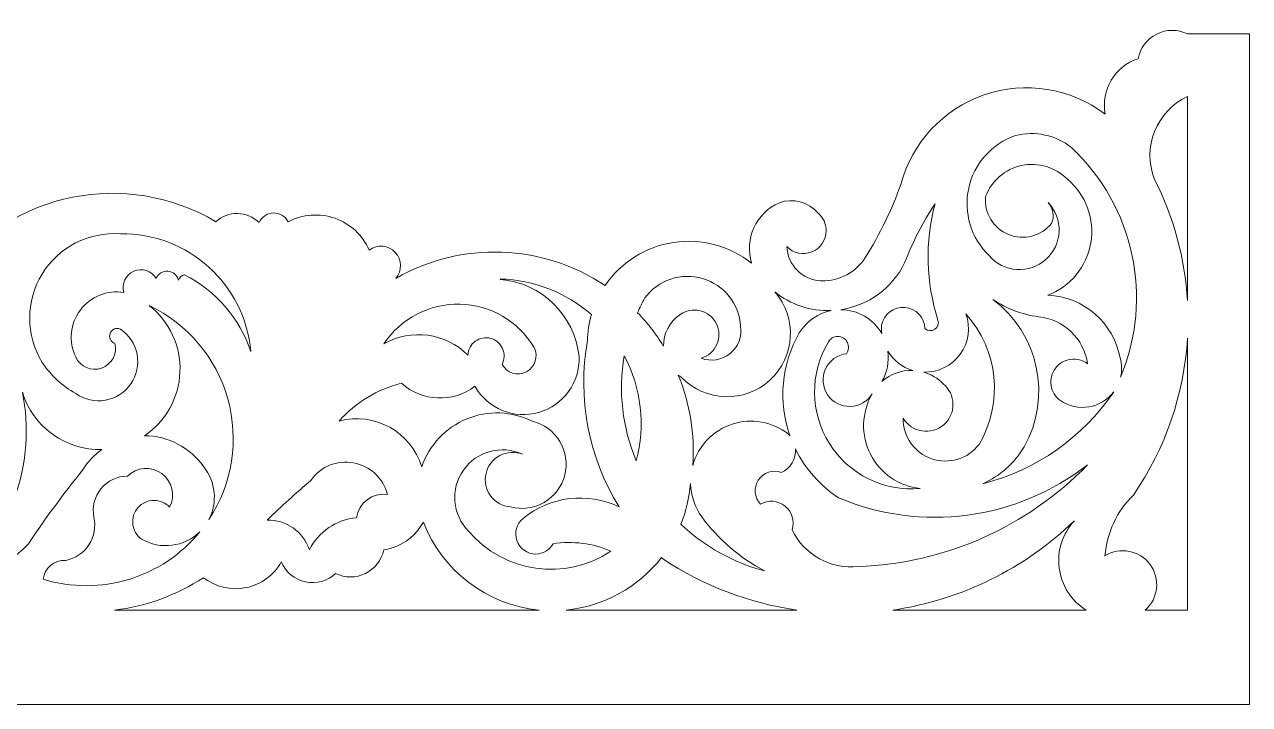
# Model space of a CAD drawing. Header units: millimetres. Extents: x 5492 to 5694, y 3685 to 3774.
# Drawn here: x 5635.8 to 5692.2, y 3685.5 to 3716.8 of the extents above; entities that cross this region are included whole.
import ezdxf

# ---------------------------------------------------------------- set-up
doc = ezdxf.new("R2010")
doc.units = ezdxf.units.MM
doc.header["$MEASUREMENT"] = 0
doc.layers.add('SITARA ALL', color=18, linetype='Continuous', true_color=0x000000)

msp = doc.modelspace()

# ---------------------------------------------------------------- linework, layer by layer
at = {"layer": 'SITARA ALL', "color": 1, "lineweight": 9, "true_color": 0xff0000}
for points, knots in [([(5592.227, 3716.796), (5599.029, 3716.793), (5605.627, 3714.451), (5610.912, 3710.169), (5613.261, 3708.487), (5615.791, 3707.075), (5618.456, 3705.959), (5619.719, 3705.362), (5621.225, 3705.707), (5622.102, 3706.796), (5622.043, 3707.151), (5622.174, 3707.512), (5622.447, 3707.748), (5622.72, 3707.984), (5623.096, 3708.06), (5623.44, 3707.951), (5623.859, 3708.61), (5624.619, 3708.97), (5625.394, 3708.879), (5626.169, 3708.788), (5626.824, 3708.259), (5627.079, 3707.521), (5628.061, 3707.614), (5628.966, 3706.977), (5629.213, 3706.021), (5629.488, 3706.807), (5630.316, 3707.257), (5631.126, 3707.062), (5631.935, 3706.867), (5632.466, 3706.09), (5632.354, 3705.264), (5635.207, 3709.1), (5640.503, 3710.157), (5644.615, 3707.721), (5645.184, 3708.239), (5646.059, 3708.221), (5646.607, 3707.681), (5646.723, 3707.942), (5646.979, 3708.113), (5647.264, 3708.122), (5647.55, 3708.131), (5647.816, 3707.975), (5647.948, 3707.721), (5648.612, 3708.067), (5649.391, 3708.123), (5650.099, 3707.876), (5650.807, 3707.629), (5651.381, 3707.1), (5651.686, 3706.416), (5652.053, 3706.686), (5652.565, 3706.638), (5652.876, 3706.306), (5653.188, 3705.974), (5653.201, 3705.46), (5652.908, 3705.111), (5655.921, 3706.84), (5659.656, 3706.711), (5662.544, 3704.781), (5663.273, 3705.852), (5664.416, 3706.571), (5665.697, 3706.766), (5666.977, 3706.961), (5668.282, 3706.613), (5669.297, 3705.808), (5668.95, 3706.925), (5669.5, 3708.126), (5670.572, 3708.595), (5671.208, 3708.818), (5671.917, 3708.627), (5672.356, 3708.115), (5672.593, 3707.915), (5672.73, 3707.619), (5672.73, 3707.309), (5672.73, 3706.879), (5672.469, 3706.491), (5672.07, 3706.33), (5671.671, 3706.168), (5671.214, 3706.265), (5670.915, 3706.574), (5670.955, 3705.729), (5671.624, 3705.049), (5672.469, 3704.999), (5672.469, 3704.999), (5672.514, 3704.996), (5672.514, 3704.996), (5673.336, 3704.98), (5674.106, 3705.395), (5674.543, 3706.091), (5675.202, 3707.141), (5675.745, 3708.259), (5676.162, 3709.426), (5676.674, 3711.358), (5678.117, 3712.908), (5680.006, 3713.558), (5681.896, 3714.209), (5683.987, 3713.874), (5685.579, 3712.668), (5685.373, 3713.778), (5686.021, 3714.87), (5687.093, 3715.223), (5687.187, 3715.714), (5687.504, 3716.133), (5687.951, 3716.357), (5688.397, 3716.581), (5688.923, 3716.583), (5689.372, 3716.364), (5689.372, 3716.364), (5692.227, 3716.364), (5692.227, 3716.364), (5692.227, 3716.364), (5692.227, 3689.842), (5692.227, 3689.842), (5692.227, 3689.842), (5692.227, 3685.496), (5692.227, 3685.496), (5692.227, 3685.496), (5592.227, 3685.496), (5592.227, 3685.496), (5592.227, 3685.496), (5492.227, 3685.496), (5492.227, 3685.496), (5492.227, 3685.496), (5492.227, 3689.842), (5492.227, 3689.842), (5492.227, 3689.842), (5492.227, 3716.364), (5492.227, 3716.364), (5492.227, 3716.364), (5495.081, 3716.364), (5495.081, 3716.364), (5495.53, 3716.583), (5496.056, 3716.581), (5496.503, 3716.357), (5496.949, 3716.133), (5497.266, 3715.714), (5497.36, 3715.223), (5498.432, 3714.871), (5499.079, 3713.778), (5498.874, 3712.668), (5500.466, 3713.875), (5502.557, 3714.208), (5504.447, 3713.558), (5506.336, 3712.908), (5507.778, 3711.358), (5508.291, 3709.426), (5508.709, 3708.259), (5509.251, 3707.141), (5509.91, 3706.091), (5510.347, 3705.395), (5511.117, 3704.979), (5511.939, 3704.996), (5511.939, 3704.996), (5511.984, 3704.999), (5511.984, 3704.999), (5512.829, 3705.05), (5513.499, 3705.728), (5513.538, 3706.574), (5513.239, 3706.265), (5512.782, 3706.169), (5512.383, 3706.33), (5511.984, 3706.491), (5511.723, 3706.879), (5511.723, 3707.309), (5511.723, 3707.619), (5511.86, 3707.915), (5512.097, 3708.115), (5512.536, 3708.628), (5513.245, 3708.818), (5513.881, 3708.595), (5514.954, 3708.127), (5515.502, 3706.926), (5515.156, 3705.808), (5516.171, 3706.614), (5517.476, 3706.961), (5518.756, 3706.766), (5520.037, 3706.572), (5521.18, 3705.852), (5521.909, 3704.781), (5524.796, 3706.712), (5528.531, 3706.839), (5531.545, 3705.111), (5531.251, 3705.46), (5531.266, 3705.973), (5531.577, 3706.306), (5531.888, 3706.638), (5532.4, 3706.685), (5532.767, 3706.416), (5533.072, 3707.1), (5533.647, 3707.629), (5534.354, 3707.876), (5535.062, 3708.123), (5535.841, 3708.067), (5536.506, 3707.721), (5536.637, 3707.975), (5536.903, 3708.131), (5537.189, 3708.122), (5537.475, 3708.114), (5537.73, 3707.942), (5537.847, 3707.681), (5538.393, 3708.221), (5539.269, 3708.238), (5539.838, 3707.721), (5543.948, 3710.162), (5549.243, 3709.097), (5552.099, 3705.264), (5551.986, 3706.09), (5552.518, 3706.867), (5553.328, 3707.062), (5554.137, 3707.258), (5554.964, 3706.807), (5555.241, 3706.021), (5555.486, 3706.977), (5556.392, 3707.613), (5557.375, 3707.521), (5557.628, 3708.259), (5558.284, 3708.787), (5559.059, 3708.879), (5559.834, 3708.971), (5560.594, 3708.61), (5561.014, 3707.951), (5561.357, 3708.061), (5561.733, 3707.983), (5562.006, 3707.748), (5562.279, 3707.512), (5562.41, 3707.151), (5562.352, 3706.796), (5563.229, 3705.708), (5564.734, 3705.361), (5565.997, 3705.959), (5568.662, 3707.075), (5571.192, 3708.487), (5573.541, 3710.169), (5578.825, 3714.452), (5585.424, 3716.792), (5592.227, 3716.796)], [0, 0, 0, 0, 0.012821, 0.012821, 0.012821, 0.025641, 0.025641, 0.025641, 0.038462, 0.038462, 0.038462, 0.051282, 0.051282, 0.051282, 0.064103, 0.064103, 0.064103, 0.076923, 0.076923, 0.076923, 0.089744, 0.089744, 0.089744, 0.102564, 0.102564, 0.102564, 0.115385, 0.115385, 0.115385, 0.128205, 0.128205, 0.128205, 0.141026, 0.141026, 0.141026, 0.153846, 0.153846, 0.153846, 0.166667, 0.166667, 0.166667, 0.179487, 0.179487, 0.179487, 0.192308, 0.192308, 0.192308, 0.205128, 0.205128, 0.205128, 0.217949, 0.217949, 0.217949, 0.230769, 0.230769, 0.230769, 0.24359, 0.24359, 0.24359, 0.25641, 0.25641, 0.25641, 0.269231, 0.269231, 0.269231, 0.282051, 0.282051, 0.282051, 0.294872, 0.294872, 0.294872, 0.307692, 0.307692, 0.307692, 0.320513, 0.320513, 0.320513, 0.333333, 0.333333, 0.333333, 0.346154, 0.346154, 0.346154, 0.358974, 0.358974, 0.358974, 0.371795, 0.371795, 0.371795, 0.384615, 0.384615, 0.384615, 0.397436, 0.397436, 0.397436, 0.410256, 0.410256, 0.410256, 0.423077, 0.423077, 0.423077, 0.435897, 0.435897, 0.435897, 0.448718, 0.448718, 0.448718, 0.461538, 0.461538, 0.461538, 0.474359, 0.474359, 0.474359, 0.487179, 0.487179, 0.487179, 0.5, 0.5, 0.5, 0.512821, 0.512821, 0.512821, 0.525641, 0.525641, 0.525641, 0.538462, 0.538462, 0.538462, 0.551282, 0.551282, 0.551282, 0.564103, 0.564103, 0.564103, 0.576923, 0.576923, 0.576923, 0.589744, 0.589744, 0.589744, 0.602564, 0.602564, 0.602564, 0.615385, 0.615385, 0.615385, 0.628205, 0.628205, 0.628205, 0.641026, 0.641026, 0.641026, 0.653846, 0.653846, 0.653846, 0.666667, 0.666667, 0.666667, 0.679487, 0.679487, 0.679487, 0.692308, 0.692308, 0.692308, 0.705128, 0.705128, 0.705128, 0.717949, 0.717949, 0.717949, 0.730769, 0.730769, 0.730769, 0.74359, 0.74359, 0.74359, 0.75641, 0.75641, 0.75641, 0.769231, 0.769231, 0.769231, 0.782051, 0.782051, 0.782051, 0.794872, 0.794872, 0.794872, 0.807692, 0.807692, 0.807692, 0.820513, 0.820513, 0.820513, 0.833333, 0.833333, 0.833333, 0.846154, 0.846154, 0.846154, 0.858974, 0.858974, 0.858974, 0.871795, 0.871795, 0.871795, 0.884615, 0.884615, 0.884615, 0.897436, 0.897436, 0.897436, 0.910256, 0.910256, 0.910256, 0.923077, 0.923077, 0.923077, 0.935897, 0.935897, 0.935897, 0.948718, 0.948718, 0.948718, 0.961538, 0.961538, 0.961538, 0.974359, 0.974359, 0.974359, 0.987179, 0.987179, 0.987179, 1, 1, 1, 1]), ([(5689.372, 3713.483), (5687.933, 3712.812), (5687.267, 3711.136), (5687.858, 3709.662), (5688.738, 3707.927), (5689.254, 3706.029), (5689.372, 3704.087), (5689.372, 3704.087), (5689.372, 3713.483), (5689.372, 3713.483)], [0, 0, 0, 0, 0.333333, 0.333333, 0.333333, 0.666667, 0.666667, 0.666667, 1, 1, 1, 1]), ([(5681.451, 3711.688), (5680.358, 3711.311), (5679.54, 3710.394), (5679.292, 3709.266), (5679.044, 3708.137), (5679.4, 3706.961), (5680.235, 3706.161), (5680.554, 3705.784), (5681.012, 3705.551), (5681.505, 3705.518), (5681.999, 3705.484), (5682.484, 3705.651), (5682.852, 3705.982), (5683.219, 3706.313), (5683.437, 3706.778), (5683.455, 3707.272), (5683.474, 3707.766), (5683.292, 3708.246), (5682.95, 3708.603), (5683.191, 3708.344), (5683.253, 3707.964), (5683.106, 3707.641), (5682.633, 3707.053), (5681.828, 3706.845), (5681.128, 3707.128), (5680.429, 3707.412), (5679.998, 3708.122), (5680.067, 3708.874), (5680.341, 3709.606), (5680.971, 3710.147), (5681.736, 3710.309), (5682.5, 3710.47), (5683.295, 3710.229), (5683.841, 3709.671), (5684.694, 3708.956), (5685.104, 3707.842), (5684.918, 3706.744), (5684.732, 3705.647), (5683.976, 3704.731), (5682.935, 3704.338), (5684.582, 3704.27), (5685.965, 3703.071), (5686.269, 3701.451), (5686.349, 3701.162), (5686.355, 3700.858), (5686.288, 3700.566), (5687.813, 3704.216), (5686.915, 3708.425), (5684.029, 3711.13), (5683.303, 3711.708), (5682.35, 3711.914), (5681.451, 3711.688)], [0, 0, 0, 0, 0.058824, 0.058824, 0.058824, 0.117647, 0.117647, 0.117647, 0.176471, 0.176471, 0.176471, 0.235294, 0.235294, 0.235294, 0.294118, 0.294118, 0.294118, 0.352941, 0.352941, 0.352941, 0.411765, 0.411765, 0.411765, 0.470588, 0.470588, 0.470588, 0.529412, 0.529412, 0.529412, 0.588235, 0.588235, 0.588235, 0.647059, 0.647059, 0.647059, 0.705882, 0.705882, 0.705882, 0.764706, 0.764706, 0.764706, 0.823529, 0.823529, 0.823529, 0.882353, 0.882353, 0.882353, 0.941176, 0.941176, 0.941176, 1, 1, 1, 1]), ([(5677.742, 3708.549), (5677.178, 3707.691), (5676.709, 3706.776), (5676.34, 3705.819), (5675.772, 3704.665), (5674.673, 3703.862), (5673.4, 3703.67), (5674.179, 3703.664), (5674.898, 3703.246), (5675.29, 3702.574), (5675.276, 3702.699), (5675.274, 3702.826), (5675.284, 3702.953), (5675.377, 3703.459), (5675.839, 3703.812), (5676.352, 3703.773), (5676.865, 3703.733), (5677.265, 3703.311), (5677.28, 3702.797), (5677.406, 3702.686), (5677.59, 3702.673), (5677.73, 3702.766), (5677.87, 3702.858), (5677.931, 3703.032), (5677.878, 3703.192), (5677.321, 3704.927), (5677.274, 3706.787), (5677.742, 3708.549)], [0, 0, 0, 0, 0.111111, 0.111111, 0.111111, 0.222222, 0.222222, 0.222222, 0.333333, 0.333333, 0.333333, 0.444444, 0.444444, 0.444444, 0.555556, 0.555556, 0.555556, 0.666667, 0.666667, 0.666667, 0.777778, 0.777778, 0.777778, 0.888889, 0.888889, 0.888889, 1, 1, 1, 1]), ([(5640.222, 3707.161), (5638.765, 3707.268), (5637.372, 3706.552), (5636.612, 3705.305), (5635.852, 3704.057), (5635.854, 3702.491), (5636.617, 3701.246), (5637.011, 3700.646), (5637.546, 3700.152), (5638.176, 3699.808), (5638.57, 3699.529), (5639.059, 3699.42), (5639.534, 3699.504), (5640.01, 3699.588), (5640.43, 3699.858), (5640.703, 3700.255), (5640.977, 3700.653), (5641.08, 3701.144), (5640.989, 3701.618), (5640.898, 3702.092), (5640.623, 3702.508), (5640.222, 3702.776), (5640.133, 3702.816), (5640.032, 3702.818), (5639.943, 3702.781), (5639.853, 3702.743), (5639.783, 3702.671), (5639.748, 3702.58), (5639.714, 3702.49), (5639.718, 3702.389), (5639.76, 3702.302), (5639.803, 3702.214), (5639.879, 3702.148), (5639.972, 3702.119), (5640.091, 3701.637), (5639.822, 3701.143), (5639.353, 3700.981), (5638.883, 3700.819), (5638.367, 3701.042), (5638.163, 3701.495), (5637.828, 3702.198), (5637.91, 3703.029), (5638.377, 3703.652), (5638.843, 3704.275), (5639.617, 3704.588), (5640.386, 3704.464), (5640.268, 3704.858), (5640.464, 3705.278), (5640.841, 3705.441), (5641.218, 3705.604), (5641.658, 3705.459), (5641.864, 3705.104), (5641.953, 3705.321), (5642.171, 3705.457), (5642.405, 3705.442), (5642.639, 3705.426), (5642.837, 3705.263), (5642.897, 3705.036), (5642.946, 3705.155), (5643.047, 3705.246), (5643.171, 3705.281), (5644.616, 3704.55), (5645.715, 3703.278), (5646.229, 3701.742), (5645.952, 3704.844), (5643.336, 3707.208), (5640.222, 3707.161)], [0, 0, 0, 0, 0.045455, 0.045455, 0.045455, 0.090909, 0.090909, 0.090909, 0.136364, 0.136364, 0.136364, 0.181818, 0.181818, 0.181818, 0.227273, 0.227273, 0.227273, 0.272727, 0.272727, 0.272727, 0.318182, 0.318182, 0.318182, 0.363636, 0.363636, 0.363636, 0.409091, 0.409091, 0.409091, 0.454545, 0.454545, 0.454545, 0.5, 0.5, 0.5, 0.545455, 0.545455, 0.545455, 0.590909, 0.590909, 0.590909, 0.636364, 0.636364, 0.636364, 0.681818, 0.681818, 0.681818, 0.727273, 0.727273, 0.727273, 0.772727, 0.772727, 0.772727, 0.818182, 0.818182, 0.818182, 0.863636, 0.863636, 0.863636, 0.909091, 0.909091, 0.909091, 0.954545, 0.954545, 0.954545, 1, 1, 1, 1]), ([(5634.629, 3705.387), (5634.181, 3704.559), (5633.408, 3703.954), (5632.496, 3703.719), (5631.585, 3703.484), (5630.616, 3703.639), (5629.823, 3704.146), (5629.531, 3704.348), (5629.312, 3704.64), (5629.202, 3704.977), (5629.13, 3704.72), (5629.007, 3704.48), (5628.842, 3704.271), (5628.727, 3704.069), (5628.596, 3703.878), (5628.45, 3703.698), (5628.557, 3703.743), (5628.669, 3703.776), (5628.783, 3703.797), (5629.89, 3703.861), (5630.948, 3703.326), (5631.553, 3702.396), (5632.158, 3701.467), (5632.218, 3700.283), (5631.711, 3699.296), (5630.436, 3697.565), (5628.488, 3696.449), (5626.349, 3696.224), (5624.211, 3695.999), (5622.074, 3696.686), (5620.466, 3698.114), (5623.438, 3695.42), (5626.888, 3693.309), (5630.64, 3691.89), (5632.446, 3690.979), (5634.636, 3691.389), (5635.986, 3692.895), (5636.765, 3694.061), (5637.598, 3695.191), (5638.482, 3696.28), (5638.712, 3696.654), (5639.014, 3696.979), (5639.371, 3697.236), (5637.694, 3697.185), (5636.191, 3698.27), (5635.708, 3699.877), (5636.033, 3698.279), (5635.917, 3696.623), (5635.374, 3695.085), (5635.074, 3693.606), (5633.866, 3692.481), (5632.369, 3692.285), (5630.873, 3692.089), (5629.416, 3692.867), (5628.746, 3694.219), (5628.391, 3694.987), (5628.569, 3695.897), (5629.185, 3696.476), (5629.801, 3697.055), (5630.72, 3697.174), (5631.465, 3696.773), (5631.754, 3696.626), (5631.958, 3696.352), (5632.016, 3696.033), (5632.075, 3695.714), (5631.98, 3695.386), (5631.762, 3695.146), (5631.543, 3694.907), (5631.224, 3694.783), (5630.901, 3694.812), (5630.578, 3694.841), (5630.287, 3695.02), (5630.115, 3695.294), (5630.083, 3694.809), (5630.296, 3694.341), (5630.683, 3694.045), (5631.069, 3693.75), (5631.577, 3693.667), (5632.037, 3693.824), (5633.489, 3694.294), (5634.444, 3695.678), (5634.367, 3697.202), (5634.306, 3698.214), (5634.229, 3699.225), (5634.137, 3700.235), (5633.926, 3701.968), (5634.094, 3703.726), (5634.629, 3705.387)], [0, 0, 0, 0, 0.034483, 0.034483, 0.034483, 0.068966, 0.068966, 0.068966, 0.103448, 0.103448, 0.103448, 0.137931, 0.137931, 0.137931, 0.172414, 0.172414, 0.172414, 0.206897, 0.206897, 0.206897, 0.241379, 0.241379, 0.241379, 0.275862, 0.275862, 0.275862, 0.310345, 0.310345, 0.310345, 0.344828, 0.344828, 0.344828, 0.37931, 0.37931, 0.37931, 0.413793, 0.413793, 0.413793, 0.448276, 0.448276, 0.448276, 0.482759, 0.482759, 0.482759, 0.517241, 0.517241, 0.517241, 0.551724, 0.551724, 0.551724, 0.586207, 0.586207, 0.586207, 0.62069, 0.62069, 0.62069, 0.655172, 0.655172, 0.655172, 0.689655, 0.689655, 0.689655, 0.724138, 0.724138, 0.724138, 0.758621, 0.758621, 0.758621, 0.793103, 0.793103, 0.793103, 0.827586, 0.827586, 0.827586, 0.862069, 0.862069, 0.862069, 0.896552, 0.896552, 0.896552, 0.931034, 0.931034, 0.931034, 0.965517, 0.965517, 0.965517, 1, 1, 1, 1]), ([(5664.38, 3704.21), (5664.257, 3703.988), (5664.143, 3703.762), (5664.04, 3703.531), (5664.493, 3703.062), (5664.894, 3702.547), (5665.236, 3701.993), (5665.227, 3702.569), (5665.51, 3703.112), (5665.987, 3703.434), (5666.256, 3703.633), (5666.6, 3703.702), (5666.926, 3703.623), (5667.251, 3703.544), (5667.525, 3703.325), (5667.673, 3703.024), (5667.822, 3702.724), (5667.829, 3702.373), (5667.693, 3702.067), (5667.558, 3701.76), (5667.293, 3701.53), (5666.972, 3701.437), (5667.422, 3701.264), (5667.93, 3701.345), (5668.305, 3701.649), (5668.68, 3701.954), (5668.863, 3702.434), (5668.785, 3702.911), (5668.722, 3703.937), (5668.024, 3704.814), (5667.038, 3705.104), (5666.051, 3705.395), (5664.99, 3705.038), (5664.38, 3704.21)], [0, 0, 0, 0, 0.090909, 0.090909, 0.090909, 0.181818, 0.181818, 0.181818, 0.272727, 0.272727, 0.272727, 0.363636, 0.363636, 0.363636, 0.454545, 0.454545, 0.454545, 0.545455, 0.545455, 0.545455, 0.636364, 0.636364, 0.636364, 0.727273, 0.727273, 0.727273, 0.818182, 0.818182, 0.818182, 0.909091, 0.909091, 0.909091, 1, 1, 1, 1]), ([(5657.721, 3705.082), (5657.721, 3705.082), (5657.727, 3705.065), (5657.727, 3705.065), (5659.63, 3704.901), (5661.149, 3703.407), (5661.348, 3701.508), (5661.396, 3700.325), (5660.626, 3699.263), (5659.487, 3698.938), (5658.349, 3698.614), (5657.135, 3699.113), (5656.552, 3700.143), (5655.537, 3699.373), (5654.116, 3699.433), (5653.167, 3700.284), (5652.057, 3700.004), (5651.056, 3699.398), (5650.295, 3698.543), (5651.923, 3698.986), (5653.61, 3698.052), (5654.104, 3696.438), (5654.443, 3697.437), (5655.198, 3698.242), (5656.174, 3698.644), (5657.15, 3699.046), (5658.253, 3699.005), (5659.197, 3698.534), (5659.725, 3698.406), (5660.18, 3698.071), (5660.46, 3697.605), (5660.74, 3697.139), (5660.821, 3696.577), (5660.686, 3696.051), (5660.551, 3695.524), (5660.21, 3695.073), (5659.74, 3694.799), (5659.271, 3694.526), (5658.708, 3694.452), (5658.183, 3694.594), (5657.82, 3694.624), (5657.486, 3694.81), (5657.271, 3695.104), (5657.055, 3695.399), (5656.979, 3695.772), (5657.061, 3696.128), (5657.142, 3696.483), (5657.375, 3696.786), (5657.698, 3696.956), (5658.02, 3697.127), (5658.401, 3697.148), (5658.741, 3697.016), (5657.776, 3697.462), (5656.631, 3697.155), (5656.02, 3696.284), (5655.409, 3695.414), (5655.508, 3694.233), (5656.256, 3693.477), (5657.894, 3691.555), (5660.706, 3691.157), (5662.81, 3692.553), (5661.975, 3692.918), (5661.053, 3693.036), (5660.153, 3692.893), (5659.99, 3692.603), (5659.682, 3692.423), (5659.35, 3692.423), (5658.959, 3692.423), (5658.611, 3692.67), (5658.48, 3693.038), (5658.35, 3693.406), (5658.467, 3693.817), (5658.77, 3694.062), (5660.015, 3695.083), (5661.739, 3695.289), (5663.19, 3694.593), (5661.773, 3696.874), (5661.256, 3699.602), (5661.736, 3702.244), (5661.744, 3702.651), (5661.805, 3703.055), (5661.917, 3703.446), (5660.75, 3704.462), (5659.268, 3705.04), (5657.721, 3705.082)], [0, 0, 0, 0, 0.035714, 0.035714, 0.035714, 0.071429, 0.071429, 0.071429, 0.107143, 0.107143, 0.107143, 0.142857, 0.142857, 0.142857, 0.178571, 0.178571, 0.178571, 0.214286, 0.214286, 0.214286, 0.25, 0.25, 0.25, 0.285714, 0.285714, 0.285714, 0.321429, 0.321429, 0.321429, 0.357143, 0.357143, 0.357143, 0.392857, 0.392857, 0.392857, 0.428571, 0.428571, 0.428571, 0.464286, 0.464286, 0.464286, 0.5, 0.5, 0.5, 0.535714, 0.535714, 0.535714, 0.571429, 0.571429, 0.571429, 0.607143, 0.607143, 0.607143, 0.642857, 0.642857, 0.642857, 0.678571, 0.678571, 0.678571, 0.714286, 0.714286, 0.714286, 0.75, 0.75, 0.75, 0.785714, 0.785714, 0.785714, 0.821429, 0.821429, 0.821429, 0.857143, 0.857143, 0.857143, 0.892857, 0.892857, 0.892857, 0.928571, 0.928571, 0.928571, 0.964286, 0.964286, 0.964286, 1, 1, 1, 1]), ([(5670.36, 3704.488), (5671.402, 3703.3), (5671.301, 3701.495), (5670.137, 3700.426), (5668.974, 3699.357), (5667.167, 3699.416), (5666.071, 3700.555), (5666.019, 3700.586), (5665.968, 3700.62), (5665.919, 3700.656), (5666.46, 3699.342), (5666.686, 3697.919), (5666.581, 3696.502), (5666.832, 3697.4), (5667.516, 3698.113), (5668.402, 3698.402), (5669.288, 3698.691), (5670.261, 3698.517), (5670.992, 3697.939), (5671.015, 3697.917), (5671.037, 3697.893), (5671.058, 3697.868), (5670.504, 3699.434), (5670.663, 3701.164), (5671.492, 3702.603), (5671.813, 3703.136), (5672.346, 3703.509), (5672.957, 3703.629), (5672.017, 3703.595), (5671.095, 3703.9), (5670.36, 3704.488)], [0, 0, 0, 0, 0.1, 0.1, 0.1, 0.2, 0.2, 0.2, 0.3, 0.3, 0.3, 0.4, 0.4, 0.4, 0.5, 0.5, 0.5, 0.6, 0.6, 0.6, 0.7, 0.7, 0.7, 0.8, 0.8, 0.8, 0.9, 0.9, 0.9, 1, 1, 1, 1]), ([(5680.407, 3704.139), (5682.526, 3702.562), (5683.14, 3699.651), (5681.844, 3697.349), (5681.4, 3696.606), (5680.739, 3696.016), (5679.951, 3695.659), (5682.41, 3696.286), (5684.552, 3697.791), (5685.974, 3699.892), (5685.396, 3699.12), (5684.309, 3698.943), (5683.515, 3699.491), (5683.285, 3699.654), (5683.132, 3699.904), (5683.089, 3700.182), (5683.045, 3700.461), (5683.116, 3700.745), (5683.285, 3700.971), (5683.453, 3701.196), (5683.705, 3701.345), (5683.985, 3701.383), (5684.264, 3701.421), (5684.547, 3701.344), (5684.769, 3701.171), (5684.607, 3702.333), (5683.671, 3703.232), (5682.504, 3703.346), (5681.753, 3703.446), (5681.036, 3703.717), (5680.407, 3704.139)], [0, 0, 0, 0, 0.1, 0.1, 0.1, 0.2, 0.2, 0.2, 0.3, 0.3, 0.3, 0.4, 0.4, 0.4, 0.5, 0.5, 0.5, 0.6, 0.6, 0.6, 0.7, 0.7, 0.7, 0.8, 0.8, 0.8, 0.9, 0.9, 0.9, 1, 1, 1, 1]), ([(5641.55, 3703.86), (5642.483, 3703.127), (5643.01, 3701.992), (5642.966, 3700.806), (5642.923, 3699.621), (5642.314, 3698.528), (5641.33, 3697.866), (5642.418, 3697.863), (5643.438, 3697.328), (5644.059, 3696.434), (5644.611, 3695.747), (5644.706, 3694.798), (5644.302, 3694.015), (5645.38, 3695.653), (5645.696, 3697.676), (5645.168, 3699.564), (5644.64, 3701.452), (5643.321, 3703.018), (5641.55, 3703.86)], [0, 0, 0, 0, 0.166667, 0.166667, 0.166667, 0.333333, 0.333333, 0.333333, 0.5, 0.5, 0.5, 0.666667, 0.666667, 0.666667, 0.833333, 0.833333, 0.833333, 1, 1, 1, 1]), ([(5652.361, 3702.1), (5653.619, 3702.812), (5655.2, 3702.6), (5656.227, 3701.582), (5656.238, 3701.835), (5656.364, 3702.069), (5656.568, 3702.218), (5656.772, 3702.367), (5657.032, 3702.415), (5657.276, 3702.35), (5657.52, 3702.284), (5657.721, 3702.111), (5657.823, 3701.879), (5657.924, 3701.648), (5657.915, 3701.383), (5657.799, 3701.159), (5658.013, 3700.753), (5658.514, 3700.596), (5658.921, 3700.809), (5659.328, 3701.023), (5659.485, 3701.524), (5659.273, 3701.931), (5658.554, 3703.137), (5657.267, 3703.89), (5655.864, 3703.924), (5654.46, 3703.958), (5653.138, 3703.27), (5652.361, 3702.1)], [0, 0, 0, 0, 0.111111, 0.111111, 0.111111, 0.222222, 0.222222, 0.222222, 0.333333, 0.333333, 0.333333, 0.444444, 0.444444, 0.444444, 0.555556, 0.555556, 0.555556, 0.666667, 0.666667, 0.666667, 0.777778, 0.777778, 0.777778, 0.888889, 0.888889, 0.888889, 1, 1, 1, 1]), ([(5679.163, 3703.479), (5679.389, 3702.856), (5679.291, 3702.162), (5678.904, 3701.625), (5678.517, 3701.088), (5677.888, 3700.777), (5677.226, 3700.795), (5677.566, 3700.696), (5677.873, 3700.511), (5678.12, 3700.258), (5678.401, 3700.027), (5678.566, 3699.683), (5678.57, 3699.319), (5678.574, 3698.955), (5678.417, 3698.607), (5678.141, 3698.37), (5677.865, 3698.132), (5677.498, 3698.029), (5677.139, 3698.087), (5676.779, 3698.145), (5676.464, 3698.36), (5676.277, 3698.672), (5676.267, 3697.832), (5676.795, 3697.08), (5677.59, 3696.807), (5678.384, 3696.534), (5679.263, 3696.801), (5679.771, 3697.471), (5680.907, 3699.391), (5680.662, 3701.826), (5679.163, 3703.479)], [0, 0, 0, 0, 0.1, 0.1, 0.1, 0.2, 0.2, 0.2, 0.3, 0.3, 0.3, 0.4, 0.4, 0.4, 0.5, 0.5, 0.5, 0.6, 0.6, 0.6, 0.7, 0.7, 0.7, 0.8, 0.8, 0.8, 0.9, 0.9, 0.9, 1, 1, 1, 1]), ([(5672.829, 3702.184), (5671.963, 3700.741), (5671.98, 3698.936), (5672.875, 3697.511), (5673.77, 3696.086), (5675.388, 3695.285), (5677.064, 3695.439), (5676.081, 3695.539), (5675.216, 3696.132), (5674.768, 3697.013), (5674.32, 3697.893), (5674.351, 3698.942), (5674.849, 3699.795), (5674.631, 3699.441), (5674.248, 3699.221), (5673.832, 3699.214), (5673.416, 3699.206), (5673.024, 3699.411), (5672.794, 3699.757), (5672.559, 3700.109), (5672.524, 3700.557), (5672.7, 3700.942), (5672.876, 3701.326), (5673.239, 3701.592), (5673.658, 3701.645), (5673.771, 3701.795), (5673.789, 3701.996), (5673.705, 3702.164), (5673.621, 3702.332), (5673.45, 3702.438), (5673.262, 3702.438), (5673.082, 3702.438), (5672.917, 3702.341), (5672.829, 3702.184)], [0, 0, 0, 0, 0.090909, 0.090909, 0.090909, 0.181818, 0.181818, 0.181818, 0.272727, 0.272727, 0.272727, 0.363636, 0.363636, 0.363636, 0.454545, 0.454545, 0.454545, 0.545455, 0.545455, 0.545455, 0.636364, 0.636364, 0.636364, 0.727273, 0.727273, 0.727273, 0.818182, 0.818182, 0.818182, 0.909091, 0.909091, 0.909091, 1, 1, 1, 1]), ([(5689.372, 3702.358), (5689.214, 3699.77), (5688.352, 3697.273), (5686.88, 3695.138), (5686.119, 3694.394), (5685.654, 3693.4), (5685.571, 3692.34), (5686.26, 3692.767), (5687.162, 3692.594), (5687.646, 3691.943), (5688.129, 3691.292), (5688.032, 3690.378), (5687.423, 3689.842), (5687.423, 3689.842), (5689.372, 3689.842), (5689.372, 3689.842), (5689.372, 3689.842), (5689.372, 3702.358), (5689.372, 3702.358)], [0, 0, 0, 0, 0.166667, 0.166667, 0.166667, 0.333333, 0.333333, 0.333333, 0.5, 0.5, 0.5, 0.666667, 0.666667, 0.666667, 0.833333, 0.833333, 0.833333, 1, 1, 1, 1]), ([(5663.431, 3701.539), (5663.143, 3699.91), (5663.335, 3698.234), (5663.983, 3696.713), (5664.412, 3698.334), (5664.216, 3700.057), (5663.431, 3701.539)], [0, 0, 0, 0, 0.5, 0.5, 0.5, 1, 1, 1, 1]), ([(5675.571, 3701.753), (5675.635, 3701.272), (5675.539, 3700.782), (5675.297, 3700.361), (5675.687, 3700.707), (5676.194, 3700.891), (5676.714, 3700.876), (5676.238, 3701.016), (5675.83, 3701.329), (5675.571, 3701.753)], [0, 0, 0, 0, 0.333333, 0.333333, 0.333333, 0.666667, 0.666667, 0.666667, 1, 1, 1, 1]), ([(5648.994, 3695.813), (5648.306, 3695.223), (5647.634, 3694.614), (5646.98, 3693.987), (5647.858, 3694.007), (5648.647, 3693.452), (5648.926, 3692.62), (5649.348, 3693.451), (5650.168, 3694.007), (5651.096, 3694.093), (5651.195, 3694.78), (5651.831, 3695.259), (5652.519, 3695.168), (5652.329, 3695.915), (5651.722, 3696.483), (5650.963, 3696.621), (5650.205, 3696.759), (5649.436, 3696.444), (5648.994, 3695.813)], [0, 0, 0, 0, 0.166667, 0.166667, 0.166667, 0.333333, 0.333333, 0.333333, 0.5, 0.5, 0.5, 0.666667, 0.666667, 0.666667, 0.833333, 0.833333, 0.833333, 1, 1, 1, 1]), ([(5671.31, 3697.267), (5671.353, 3696.802), (5671.091, 3696.361), (5670.662, 3696.175), (5670.271, 3696.319), (5669.833, 3696.176), (5669.603, 3695.828), (5669.374, 3695.48), (5669.414, 3695.021), (5669.7, 3694.718), (5670.06, 3694.926), (5670.51, 3694.89), (5670.833, 3694.63), (5671.157, 3694.369), (5671.286, 3693.936), (5671.159, 3693.541), (5671.715, 3692.387), (5672.935, 3691.707), (5674.208, 3691.844), (5678.199, 3691.985), (5681.979, 3693.66), (5684.761, 3696.524), (5681.499, 3693.983), (5677.114, 3693.405), (5673.303, 3695.008), (5672.448, 3695.568), (5671.759, 3696.349), (5671.31, 3697.267)], [0, 0, 0, 0, 0.111111, 0.111111, 0.111111, 0.222222, 0.222222, 0.222222, 0.333333, 0.333333, 0.333333, 0.444444, 0.444444, 0.444444, 0.555556, 0.555556, 0.555556, 0.666667, 0.666667, 0.666667, 0.777778, 0.777778, 0.777778, 0.888889, 0.888889, 0.888889, 1, 1, 1, 1]), ([(5640.543, 3696.009), (5640.071, 3696.006), (5639.625, 3695.793), (5639.326, 3695.427), (5639.028, 3695.06), (5638.909, 3694.58), (5639.002, 3694.117), (5639.099, 3693.681), (5639.017, 3693.224), (5638.774, 3692.85), (5638.53, 3692.475), (5638.146, 3692.215), (5637.708, 3692.127), (5637.184, 3692.164), (5636.724, 3691.782), (5636.665, 3691.259), (5639.295, 3690.458), (5642.146, 3691.321), (5643.887, 3693.45), (5643.17, 3692.742), (5642.066, 3692.603), (5641.195, 3693.11), (5640.97, 3693.272), (5640.824, 3693.522), (5640.793, 3693.798), (5640.762, 3694.074), (5640.85, 3694.35), (5641.034, 3694.558), (5641.217, 3694.767), (5641.481, 3694.887), (5641.758, 3694.891), (5642.036, 3694.894), (5642.302, 3694.78), (5642.491, 3694.577), (5642.765, 3695.112), (5642.611, 3695.766), (5642.127, 3696.122), (5641.642, 3696.478), (5640.972, 3696.431), (5640.543, 3696.009)], [0, 0, 0, 0, 0.076923, 0.076923, 0.076923, 0.153846, 0.153846, 0.153846, 0.230769, 0.230769, 0.230769, 0.307692, 0.307692, 0.307692, 0.384615, 0.384615, 0.384615, 0.461538, 0.461538, 0.461538, 0.538462, 0.538462, 0.538462, 0.615385, 0.615385, 0.615385, 0.692308, 0.692308, 0.692308, 0.769231, 0.769231, 0.769231, 0.846154, 0.846154, 0.846154, 0.923077, 0.923077, 0.923077, 1, 1, 1, 1]), ([(5666.48, 3695.663), (5666.427, 3695.021), (5666.277, 3694.391), (5666.035, 3693.794), (5667.119, 3692.768), (5668.443, 3692.031), (5669.886, 3691.65), (5668.75, 3692.249), (5667.764, 3693.097), (5667, 3694.129), (5666.679, 3694.578), (5666.498, 3695.112), (5666.48, 3695.663)], [0, 0, 0, 0, 0.25, 0.25, 0.25, 0.5, 0.5, 0.5, 0.75, 0.75, 0.75, 1, 1, 1, 1]), ([(5684.16, 3693.957), (5681.872, 3691.745), (5678.945, 3690.305), (5675.796, 3689.842), (5675.796, 3689.842), (5684.696, 3689.842), (5684.696, 3689.842), (5684.017, 3690.27), (5683.564, 3690.978), (5683.461, 3691.774), (5683.357, 3692.569), (5683.614, 3693.37), (5684.16, 3693.957)], [0, 0, 0, 0, 0.25, 0.25, 0.25, 0.5, 0.5, 0.5, 0.75, 0.75, 0.75, 1, 1, 1, 1]), ([(5654.176, 3693.893), (5653.867, 3693.326), (5653.351, 3692.899), (5652.735, 3692.7), (5652.61, 3692.659), (5652.482, 3692.629), (5652.352, 3692.609), (5652.252, 3692.138), (5651.94, 3691.738), (5651.507, 3691.527), (5651.074, 3691.316), (5650.567, 3691.317), (5650.135, 3691.528), (5649.764, 3691.179), (5649.244, 3691.033), (5648.746, 3691.138), (5648.247, 3691.244), (5647.831, 3691.587), (5647.633, 3692.057), (5647.289, 3691.445), (5646.695, 3691.013), (5646.007, 3690.874), (5645.319, 3690.735), (5644.604, 3690.903), (5644.049, 3691.333), (5642.818, 3690.525), (5641.415, 3690.014), (5639.952, 3689.842), (5639.952, 3689.842), (5659.502, 3689.842), (5659.502, 3689.842), (5657.105, 3690.077), (5655.044, 3691.646), (5654.176, 3693.893)], [0, 0, 0, 0, 0.090909, 0.090909, 0.090909, 0.181818, 0.181818, 0.181818, 0.272727, 0.272727, 0.272727, 0.363636, 0.363636, 0.363636, 0.454545, 0.454545, 0.454545, 0.545455, 0.545455, 0.545455, 0.636364, 0.636364, 0.636364, 0.727273, 0.727273, 0.727273, 0.818182, 0.818182, 0.818182, 0.909091, 0.909091, 0.909091, 1, 1, 1, 1]), ([(5665.145, 3692.255), (5664.071, 3690.885), (5662.482, 3690.013), (5660.749, 3689.842), (5660.749, 3689.842), (5671.373, 3689.842), (5671.373, 3689.842), (5669.18, 3690.164), (5667.082, 3690.963), (5665.229, 3692.18), (5665.201, 3692.205), (5665.173, 3692.23), (5665.145, 3692.255)], [0, 0, 0, 0, 0.25, 0.25, 0.25, 0.5, 0.5, 0.5, 0.75, 0.75, 0.75, 1, 1, 1, 1])]:
    msp.add_open_spline(points, degree=3, knots=knots, dxfattribs=at)

doc.saveas('drawing.dxf')
